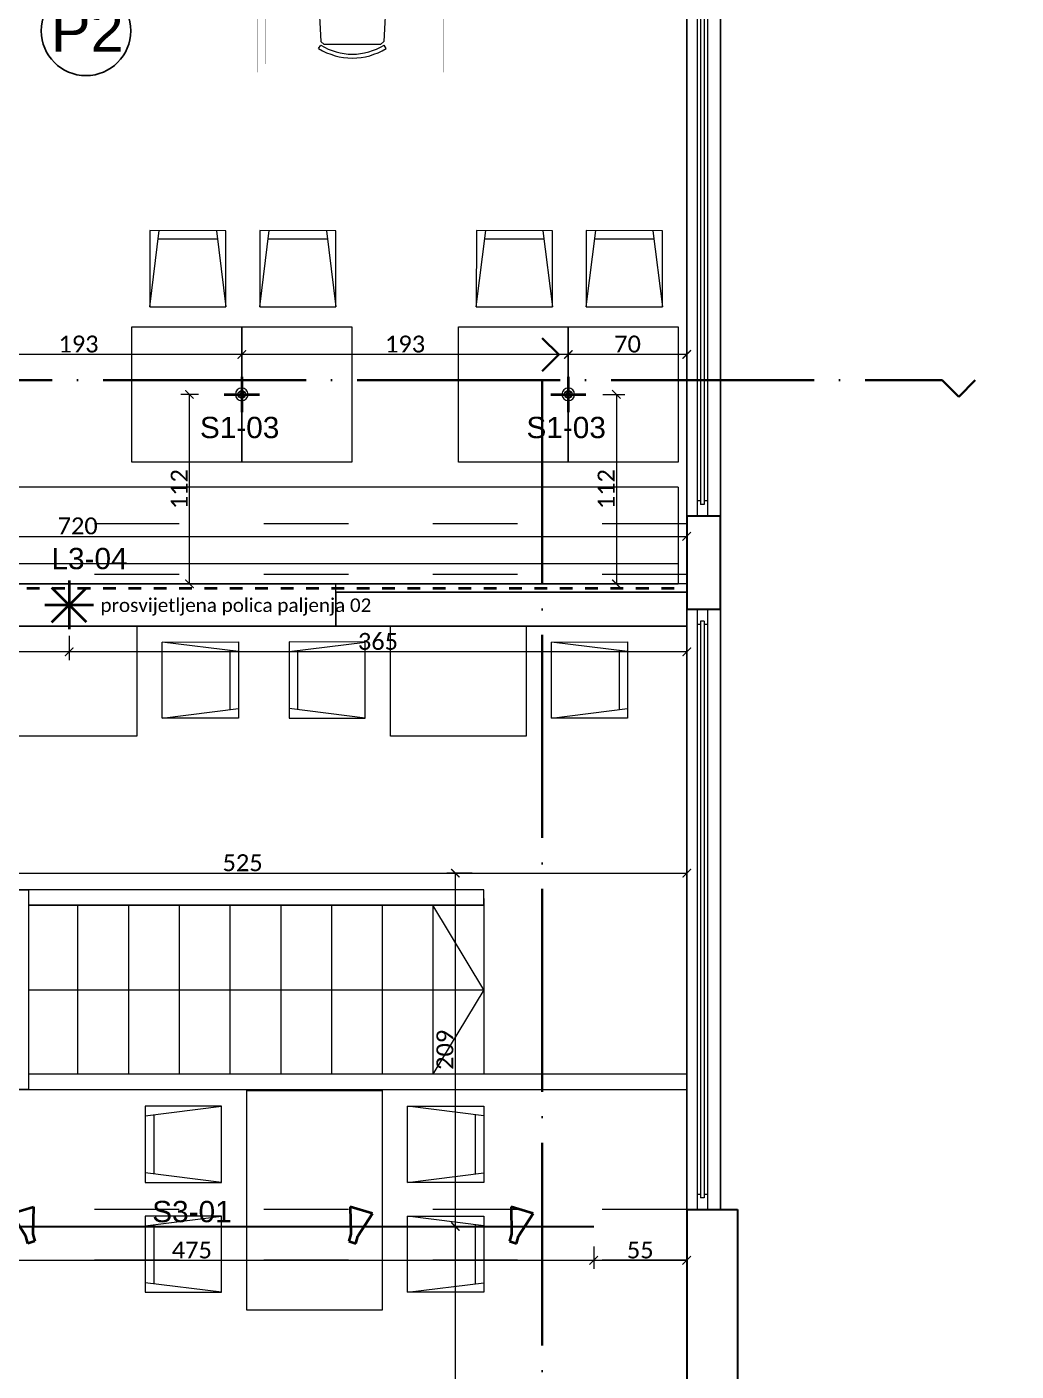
# Model space of a CAD drawing. Header units: centimetres. Extents: x -26724 to 60145, y -23645 to 6771.
# Drawn here: x -5655 to -5070, y 1013 to 1808 of the extents above; entities that cross this region are included whole.
import ezdxf

# ---------------------------------------------------------------- set-up
doc = ezdxf.new("R2010")
doc.units = ezdxf.units.CM
for name, pattern in [('ACAD_ISO04W100', [30, 24, -3, 0, -3]), ('AUSGEZOGEN', [0]), ('DALEKOVOD_VN', [5, 2.5, -2.5])]:
    doc.linetypes.add(name, pattern=pattern)
for name, color, linetype, lineweight in [('2.IZGLED', 7, 'Continuous', 13), ('4.KOTE', 88, 'Continuous', 15), ('IZGLED', 252, 'Continuous', 13), ('namjestaj', 150, 'Continuous', 5), ('zid', 7, 'Continuous', 40)]:
    doc.layers.add(name, color=color, linetype=linetype, lineweight=lineweight)
doc.layers.add('3.IZGLED 2', color=7, linetype='Continuous', lineweight=9, true_color=0x4a4a4a)
doc.layers.add('IZGLED 2', color=253, linetype='Continuous', lineweight=9, true_color=0x828282)
doc.styles.add('0.12', font='arial.ttf', dxfattribs={"height": 0.12})
doc.styles.get("Standard").update_dxf_attribs({"font": 'calibri.ttf'})
doc.dimstyles.new('ja 1 50', dxfattribs={"dimtxt": 10, "dimasz": 5, "dimexe": 5, "dimexo": 5, "dimgap": 1, "dimtad": 1, "dimdec": 0, "dimtxsty": 'Standard', "dimblk": 'ARCHTICK', "dimcen": 2.5, "dimclrd": 256, "dimclrt": 7, "dimadec": 0, "dimazin": 0, "dimtfac": 1, "dimtdec": 0, "dimtix": 1, "dimtmove": 1, "dimatfit": 3, "dimldrblk": 'ARCHTICK', "dimfxl": 10, "dimfxlon": 1, "dimlwd": 0, "dimlwe": 9, "dimarcsym": 0})

# ---------------------------------------------------------------- blocks, each defined once
blk = doc.blocks.new('efrrf')
at = {"layer": 'IZGLED'}
for q in [(32062.56, -5174.7), (32065.95, -5174.7), (32062.56, -5178.09), (32065.95, -5178.09)]:
    blk.add_line((32064.26, -5176.4), q, dxfattribs=at)
at = {"layer": 'IZGLED', "extrusion": (0, 0, -1)}
for major_axis, start_param, end_param in [((-2.83, 2.83), 3.926991, 7.068583), ((-1.7, 1.7), 4.712389, 10.995574), ((2.83, 2.83), -0.785398, 2.356194)]:
    blk.add_ellipse((32064.26, -5176.4), major_axis=major_axis, ratio=1, start_param=start_param, end_param=end_param, dxfattribs=at)
at = {"layer": 'zid'}
for p, q in [((32064.26, -5187.54), (32064.26, -5165.25)), ((32075.41, -5176.4), (32053.11, -5176.4))]:
    blk.add_line(p, q, dxfattribs=at)
blk = doc.blocks.new('GTTTTTT')
at = {"layer": 'zid', "color": 1}
for p, q in [((3959.04, 2060.69), (3959.04, 2036.69)), ((3950.55, 2040.2), (3967.52, 2057.17)), ((3967.52, 2040.2), (3950.55, 2057.17)), ((3947.04, 2048.69), (3971.04, 2048.69))]:
    blk.add_line(p, q, dxfattribs=at)
blk = doc.blocks.new('sfsf')
at = {"layer": 'zid'}
for p, q in [((6629802.9, 4926719.6), (6629787.56, 4926723.97)), ((6629787.56, 4926723.97), (6629787.56, 4926710.35)), ((6629807.32, 4926719.81), (6629802.9, 4926719.6)), ((6629807.32, 4926715.42), (6629807.32, 4926719.81)), ((6629787.56, 4926710.35), (6629803.02, 4926715.42)), ((6629803.02, 4926715.42), (6629807.32, 4926715.42))]:
    blk.add_line(p, q, dxfattribs=at)
blk = doc.blocks.new('_ArchTick')
at = {"color": 0, "linetype": 'ByBlock', "const_width": 0.15}
blk.add_lwpolyline([(-0.5, -0.5), (0.5, 0.5)], dxfattribs=at)
blk = doc.blocks.new('*D1952')
at = {"layer": '4.KOTE', "color": 0, "lineweight": 9, "transparency": 16777216}
for p, q in [((-6932.92, 1219), (-6922.82, 1219)), ((-6917.82, 618.87), (-6932.82, 618.87))]:
    blk.add_line(p, q, dxfattribs=at)
at = {"layer": '4.KOTE', "lineweight": 0, "transparency": 16777216}
blk.add_line((-6927.82, 1219), (-6927.82, 618.87), dxfattribs=at)
at = {"layer": 'Defpoints', "color": 0, "transparency": 16777216}
for p in [(-6937.92, 1219), (-6927.82, 618.87), (-5265.1, 618.87, 13.5)]:
    blk.add_point(p, dxfattribs=at)
at = {"layer": '4.KOTE', "lineweight": 0, "transparency": 16777216, "xscale": 5, "yscale": 5, "zscale": 5}
for p, rotation in [((-6927.82, 1219), 90), ((-6927.82, 618.87), 270)]:
    blk.add_blockref('_ArchTick', p, dxfattribs=dict(at, rotation=rotation))
at = {"layer": '4.KOTE', "color": 7, "transparency": 16777216, "insert": (-6933.95, 918.93), "char_height": 10, "attachment_point": 5, "rotation": 90}
blk.add_mtext('600', dxfattribs=at)
blk = doc.blocks.new('*D1988')
at = {"layer": '4.KOTE', "color": 0, "lineweight": 9, "transparency": 16777216}
for p, q in [((-5630.1, 1448.1), (-5630.1, 1433.68)), ((-5265.1, 1448.48), (-5265.1, 1433.68))]:
    blk.add_line(p, q, dxfattribs=at)
at = {"layer": '4.KOTE', "lineweight": 0, "transparency": 16777216}
blk.add_line((-5265.1, 1438.68), (-5630.1, 1438.68), dxfattribs=at)
at = {"layer": 'Defpoints', "color": 0, "transparency": 16777216}
for p in [(-5265.1, 1514.39, 13.5), (-5630.1, 1480.81, 13.5), (-5630.1, 1438.68)]:
    blk.add_point(p, dxfattribs=at)
at = {"layer": '4.KOTE', "lineweight": 0, "transparency": 16777216, "xscale": 5, "yscale": 5, "zscale": 5, "rotation": 180}
blk.add_blockref('_ArchTick', (-5630.1, 1438.68), dxfattribs=at)
at = {"layer": '4.KOTE', "lineweight": 0, "transparency": 16777216, "xscale": 5, "yscale": 5, "zscale": 5}
blk.add_blockref('_ArchTick', (-5265.1, 1438.68), dxfattribs=at)
at = {"layer": '4.KOTE', "color": 7, "transparency": 16777216, "insert": (-5447.6, 1444.81), "char_height": 10, "attachment_point": 5}
blk.add_mtext('365', dxfattribs=at)
blk = doc.blocks.new('*D1989')
at = {"layer": '4.KOTE', "color": 0, "lineweight": 9, "transparency": 16777216}
for p, q in [((-5630.1, 1448.1), (-5630.1, 1433.68)), ((-5990.1, 1440.42), (-5990.1, 1443.68))]:
    blk.add_line(p, q, dxfattribs=at)
at = {"layer": '4.KOTE', "lineweight": 0, "transparency": 16777216}
blk.add_line((-5630.1, 1438.68), (-5990.1, 1438.68), dxfattribs=at)
at = {"layer": 'Defpoints', "color": 0, "transparency": 16777216}
for p in [(-5630.1, 1480.81, 13.5), (-5990.1, 1438.68, 13.5), (-5990.1, 1438.68)]:
    blk.add_point(p, dxfattribs=at)
at = {"layer": '4.KOTE', "lineweight": 0, "transparency": 16777216, "xscale": 5, "yscale": 5, "zscale": 5, "rotation": 180}
blk.add_blockref('_ArchTick', (-5990.1, 1438.68), dxfattribs=at)
at = {"layer": '4.KOTE', "lineweight": 0, "transparency": 16777216, "xscale": 5, "yscale": 5, "zscale": 5}
blk.add_blockref('_ArchTick', (-5630.1, 1438.68), dxfattribs=at)
at = {"layer": '4.KOTE', "color": 7, "transparency": 16777216, "insert": (-5810.1, 1444.81), "char_height": 10, "attachment_point": 5}
blk.add_mtext('360', dxfattribs=at)
blk = doc.blocks.new('*D1990')
at = {"layer": '4.KOTE', "color": 0, "lineweight": 9, "transparency": 16777216}
for p, q in [((-5985.1, 1498.1), (-5985.1, 1511.99)), ((-5265.1, 1499.45), (-5265.1, 1511.99))]:
    blk.add_line(p, q, dxfattribs=at)
at = {"layer": '4.KOTE', "lineweight": 0, "transparency": 16777216}
blk.add_line((-5985.1, 1506.99), (-5265.1, 1506.99), dxfattribs=at)
at = {"layer": 'Defpoints', "color": 0, "transparency": 16777216}
for p in [(-5265.1, 1506.99), (-5265.1, 1491.39, 13.5), (-5985.1, 1478.89, 13.5)]:
    blk.add_point(p, dxfattribs=at)
at = {"layer": '4.KOTE', "lineweight": 0, "transparency": 16777216, "xscale": 5, "yscale": 5, "zscale": 5, "rotation": 180}
blk.add_blockref('_ArchTick', (-5985.1, 1506.99), dxfattribs=at)
at = {"layer": '4.KOTE', "lineweight": 0, "transparency": 16777216, "xscale": 5, "yscale": 5, "zscale": 5}
blk.add_blockref('_ArchTick', (-5265.1, 1506.99), dxfattribs=at)
at = {"layer": '4.KOTE', "color": 7, "transparency": 16777216, "insert": (-5625.1, 1513.12), "char_height": 10, "attachment_point": 5}
blk.add_mtext('720', dxfattribs=at)
blk = doc.blocks.new('*D2003')
at = {"layer": '4.KOTE', "color": 0, "lineweight": 9, "transparency": 16777216}
for p, q in [((-5553.73, 1590.91), (-5564.02, 1590.91)), ((-5555.58, 1478.89), (-5564.02, 1478.89))]:
    blk.add_line(p, q, dxfattribs=at)
at = {"layer": '4.KOTE', "lineweight": 0, "transparency": 16777216}
blk.add_line((-5559.02, 1478.89), (-5559.02, 1590.91), dxfattribs=at)
at = {"layer": 'Defpoints', "color": 0, "transparency": 16777216}
for p in [(-5559.02, 1590.91), (-5538.53, 1590.91, 27), (-5552.3, 1478.89, 13.5)]:
    blk.add_point(p, dxfattribs=at)
at = {"layer": '4.KOTE', "lineweight": 0, "transparency": 16777216, "xscale": 5, "yscale": 5, "zscale": 5}
for p, rotation in [((-5559.02, 1590.91), 90), ((-5559.02, 1478.89), 270)]:
    blk.add_blockref('_ArchTick', p, dxfattribs=dict(at, rotation=rotation))
at = {"layer": '4.KOTE', "color": 7, "transparency": 16777216, "insert": (-5565.07, 1534.9), "char_height": 10, "attachment_point": 5, "rotation": 90}
blk.add_mtext('112', dxfattribs=at)
blk = doc.blocks.new('*D2004')
at = {"layer": '4.KOTE', "color": 0, "lineweight": 9, "transparency": 16777216}
for p, q in [((-5314.64, 1590.91), (-5301.71, 1590.91)), ((-5314.64, 1478.89), (-5301.71, 1478.89))]:
    blk.add_line(p, q, dxfattribs=at)
at = {"layer": '4.KOTE', "lineweight": 0, "transparency": 16777216}
blk.add_line((-5306.71, 1590.91), (-5306.71, 1478.89), dxfattribs=at)
at = {"layer": 'Defpoints', "color": 0, "transparency": 16777216}
for p in [(-5324.67, 1590.91, 13.5), (-5324.67, 1478.89, 13.5), (-5306.71, 1478.89)]:
    blk.add_point(p, dxfattribs=at)
at = {"layer": '4.KOTE', "lineweight": 0, "transparency": 16777216, "xscale": 5, "yscale": 5, "zscale": 5}
for p, rotation in [((-5306.71, 1590.91), 90), ((-5306.71, 1478.89), 270)]:
    blk.add_blockref('_ArchTick', p, dxfattribs=dict(at, rotation=rotation))
at = {"layer": '4.KOTE', "color": 7, "transparency": 16777216, "insert": (-5312.76, 1534.9), "char_height": 10, "attachment_point": 5, "rotation": 90}
blk.add_mtext('112', dxfattribs=at)
blk = doc.blocks.new('*D2005')
at = {"layer": '4.KOTE', "color": 0, "lineweight": 9, "transparency": 16777216}
for p, q in [((-5335.1, 1607.48), (-5335.1, 1619.53)), ((-5265.1, 1613.47), (-5265.1, 1619.53))]:
    blk.add_line(p, q, dxfattribs=at)
at = {"layer": '4.KOTE', "lineweight": 0, "transparency": 16777216}
blk.add_line((-5265.1, 1614.53), (-5335.1, 1614.53), dxfattribs=at)
at = {"layer": 'Defpoints', "color": 0, "transparency": 16777216}
for p in [(-5335.1, 1614.53), (-5265.1, 1610.74, 13.5), (-5335.1, 1601.34, 13.5)]:
    blk.add_point(p, dxfattribs=at)
at = {"layer": '4.KOTE', "lineweight": 0, "transparency": 16777216, "xscale": 5, "yscale": 5, "zscale": 5, "rotation": 180}
blk.add_blockref('_ArchTick', (-5335.1, 1614.53), dxfattribs=at)
at = {"layer": '4.KOTE', "lineweight": 0, "transparency": 16777216, "xscale": 5, "yscale": 5, "zscale": 5}
blk.add_blockref('_ArchTick', (-5265.1, 1614.53), dxfattribs=at)
at = {"layer": '4.KOTE', "color": 7, "transparency": 16777216, "insert": (-5300.1, 1620.65), "char_height": 10, "attachment_point": 5}
blk.add_mtext('70', dxfattribs=at)
blk = doc.blocks.new('*D2006')
at = {"layer": '4.KOTE', "color": 0, "lineweight": 9, "transparency": 16777216}
for p, q in [((-5528.1, 1611.15), (-5528.1, 1619.53)), ((-5335.1, 1607.48), (-5335.1, 1619.53))]:
    blk.add_line(p, q, dxfattribs=at)
at = {"layer": '4.KOTE', "lineweight": 0, "transparency": 16777216}
blk.add_line((-5335.1, 1614.53), (-5528.1, 1614.53), dxfattribs=at)
at = {"layer": 'Defpoints', "color": 0, "transparency": 16777216}
for p in [(-5528.1, 1614.53), (-5528.1, 1601.34, 27), (-5335.1, 1601.34, 13.5)]:
    blk.add_point(p, dxfattribs=at)
at = {"layer": '4.KOTE', "lineweight": 0, "transparency": 16777216, "xscale": 5, "yscale": 5, "zscale": 5, "rotation": 180}
blk.add_blockref('_ArchTick', (-5528.1, 1614.53), dxfattribs=at)
at = {"layer": '4.KOTE', "lineweight": 0, "transparency": 16777216, "xscale": 5, "yscale": 5, "zscale": 5}
blk.add_blockref('_ArchTick', (-5335.1, 1614.53), dxfattribs=at)
at = {"layer": '4.KOTE', "color": 7, "transparency": 16777216, "insert": (-5431.6, 1620.65), "char_height": 10, "attachment_point": 5}
blk.add_mtext('193', dxfattribs=at)
blk = doc.blocks.new('*D2007')
at = {"layer": '4.KOTE', "color": 0, "lineweight": 9, "transparency": 16777216}
for p, q in [((-5721.1, 1604.53), (-5721.1, 1619.53)), ((-5528.1, 1611.15), (-5528.1, 1619.53))]:
    blk.add_line(p, q, dxfattribs=at)
at = {"layer": '4.KOTE', "lineweight": 0, "transparency": 16777216}
blk.add_line((-5528.1, 1614.53), (-5721.1, 1614.53), dxfattribs=at)
at = {"layer": 'Defpoints', "color": 0, "transparency": 16777216}
for p in [(-5721.1, 1614.53), (-5721.1, 1599.29), (-5528.1, 1601.34, 27)]:
    blk.add_point(p, dxfattribs=at)
at = {"layer": '4.KOTE', "lineweight": 0, "transparency": 16777216, "xscale": 5, "yscale": 5, "zscale": 5, "rotation": 180}
blk.add_blockref('_ArchTick', (-5721.1, 1614.53), dxfattribs=at)
at = {"layer": '4.KOTE', "lineweight": 0, "transparency": 16777216, "xscale": 5, "yscale": 5, "zscale": 5}
blk.add_blockref('_ArchTick', (-5528.1, 1614.53), dxfattribs=at)
at = {"layer": '4.KOTE', "color": 7, "transparency": 16777216, "insert": (-5624.6, 1620.65), "char_height": 10, "attachment_point": 5}
blk.add_mtext('193', dxfattribs=at)
blk = doc.blocks.new('*D2010')
at = {"layer": '4.KOTE', "color": 0, "lineweight": 9, "transparency": 16777216}
for p, q in [((-5790.1, 1298.37), (-5790.1, 1312.82)), ((-5265.1, 1298.37), (-5265.1, 1312.82))]:
    blk.add_line(p, q, dxfattribs=at)
at = {"layer": '4.KOTE', "lineweight": 0, "transparency": 16777216}
blk.add_line((-5790.1, 1307.82), (-5265.1, 1307.82), dxfattribs=at)
at = {"layer": 'Defpoints', "color": 0, "transparency": 16777216}
for p in [(-5265.1, 1307.82), (-5790.1, 1264.31, 13.5), (-5265.1, 1264.31, 13.5)]:
    blk.add_point(p, dxfattribs=at)
at = {"layer": '4.KOTE', "lineweight": 0, "transparency": 16777216, "xscale": 5, "yscale": 5, "zscale": 5, "rotation": 180}
blk.add_blockref('_ArchTick', (-5790.1, 1307.82), dxfattribs=at)
at = {"layer": '4.KOTE', "lineweight": 0, "transparency": 16777216, "xscale": 5, "yscale": 5, "zscale": 5}
blk.add_blockref('_ArchTick', (-5265.1, 1307.82), dxfattribs=at)
at = {"layer": '4.KOTE', "color": 7, "transparency": 16777216, "insert": (-5527.6, 1313.94), "char_height": 10, "attachment_point": 5}
blk.add_mtext('525', dxfattribs=at)
blk = doc.blocks.new('*D2018')
at = {"layer": '4.KOTE', "color": 0, "lineweight": 9, "transparency": 16777216}
for p, q in [((-5795.1, 1087.09), (-5795.1, 1073.89)), ((-5320.1, 1087.09), (-5320.1, 1073.89))]:
    blk.add_line(p, q, dxfattribs=at)
at = {"layer": '4.KOTE', "lineweight": 0, "transparency": 16777216}
blk.add_line((-5795.1, 1078.89), (-5320.1, 1078.89), dxfattribs=at)
at = {"layer": 'Defpoints', "color": 0, "transparency": 16777216}
for p in [(-5795.1, 1098.89, 13.5), (-5320.1, 1098.89, 13.5), (-5320.1, 1078.89)]:
    blk.add_point(p, dxfattribs=at)
at = {"layer": '4.KOTE', "lineweight": 0, "transparency": 16777216, "xscale": 5, "yscale": 5, "zscale": 5, "rotation": 180}
blk.add_blockref('_ArchTick', (-5795.1, 1078.89), dxfattribs=at)
at = {"layer": '4.KOTE', "lineweight": 0, "transparency": 16777216, "xscale": 5, "yscale": 5, "zscale": 5}
blk.add_blockref('_ArchTick', (-5320.1, 1078.89), dxfattribs=at)
at = {"layer": '4.KOTE', "color": 7, "transparency": 16777216, "insert": (-5557.6, 1084.96), "char_height": 10, "attachment_point": 5}
blk.add_mtext('475', dxfattribs=at)
blk = doc.blocks.new('*D2019')
at = {"layer": '4.KOTE', "color": 0, "lineweight": 9, "transparency": 16777216}
for p, q in [((-5320.1, 1087.09), (-5320.1, 1073.89)), ((-5265.1, 1087.09), (-5265.1, 1073.89))]:
    blk.add_line(p, q, dxfattribs=at)
at = {"layer": '4.KOTE', "lineweight": 0, "transparency": 16777216}
blk.add_line((-5320.1, 1078.89), (-5265.1, 1078.89), dxfattribs=at)
at = {"layer": 'Defpoints', "color": 0, "transparency": 16777216}
for p in [(-5320.1, 1098.89, 13.5), (-5265.1, 1098.89, 13.5), (-5265.1, 1078.89)]:
    blk.add_point(p, dxfattribs=at)
at = {"layer": '4.KOTE', "lineweight": 0, "transparency": 16777216, "xscale": 5, "yscale": 5, "zscale": 5, "rotation": 180}
blk.add_blockref('_ArchTick', (-5320.1, 1078.89), dxfattribs=at)
at = {"layer": '4.KOTE', "lineweight": 0, "transparency": 16777216, "xscale": 5, "yscale": 5, "zscale": 5}
blk.add_blockref('_ArchTick', (-5265.1, 1078.89), dxfattribs=at)
at = {"layer": '4.KOTE', "color": 7, "transparency": 16777216, "insert": (-5292.6, 1084.96), "char_height": 10, "attachment_point": 5}
blk.add_mtext('55', dxfattribs=at)
blk = doc.blocks.new('*D2020')
at = {"layer": '4.KOTE', "color": 0, "lineweight": 9, "transparency": 16777216}
for p, q in [((-5392.07, 1098.89), (-5406.89, 1098.89)), ((-5392.11, 618.89), (-5406.89, 618.89))]:
    blk.add_line(p, q, dxfattribs=at)
at = {"layer": '4.KOTE', "lineweight": 0, "transparency": 16777216}
blk.add_line((-5401.89, 1098.89), (-5401.89, 618.89), dxfattribs=at)
at = {"layer": 'Defpoints', "color": 0, "transparency": 16777216}
for p in [(-5320.1, 1098.89, 13.5), (-5401.89, 618.89), (-5330.1, 618.89, 13.5)]:
    blk.add_point(p, dxfattribs=at)
at = {"layer": '4.KOTE', "lineweight": 0, "transparency": 16777216, "xscale": 5, "yscale": 5, "zscale": 5}
for p, rotation in [((-5401.89, 1098.89), 90), ((-5401.89, 618.89), 270)]:
    blk.add_blockref('_ArchTick', p, dxfattribs=dict(at, rotation=rotation))
at = {"layer": '4.KOTE', "color": 7, "transparency": 16777216, "insert": (-5408.01, 858.89), "char_height": 10, "attachment_point": 5, "rotation": 90}
blk.add_mtext('480', dxfattribs=at)
blk = doc.blocks.new('*D2021')
at = {"layer": '4.KOTE', "color": 0, "lineweight": 9, "transparency": 16777216}
for p, q in [((-5391.89, 1307.82), (-5406.89, 1307.82)), ((-5392.3, 1098.89), (-5406.89, 1098.89))]:
    blk.add_line(p, q, dxfattribs=at)
at = {"layer": '4.KOTE', "lineweight": 0, "transparency": 16777216}
blk.add_line((-5401.89, 1307.82), (-5401.89, 1098.89), dxfattribs=at)
at = {"layer": 'Defpoints', "color": 0, "transparency": 16777216}
for p in [(-5360.96, 1307.82), (-5401.89, 1098.89), (-5350.5, 1098.89, 13.5)]:
    blk.add_point(p, dxfattribs=at)
at = {"layer": '4.KOTE', "lineweight": 0, "transparency": 16777216, "xscale": 5, "yscale": 5, "zscale": 5}
for p, rotation in [((-5401.89, 1307.82), 90), ((-5401.89, 1098.89), 270)]:
    blk.add_blockref('_ArchTick', p, dxfattribs=dict(at, rotation=rotation))
at = {"layer": '4.KOTE', "color": 7, "transparency": 16777216, "insert": (-5408.01, 1203.35), "char_height": 10, "attachment_point": 5, "rotation": 90}
blk.add_mtext('209', dxfattribs=at)
blk = doc.blocks.new('*D2089')
at = {"layer": '4.KOTE', "color": 0, "lineweight": 9, "transparency": 16777216}
for p, q in [((-6.71, 1833.89), (-18.93, 1833.89)), ((-23.93, 1743.89), (-8.93, 1743.89))]:
    blk.add_line(p, q, dxfattribs=at)
at = {"layer": '4.KOTE', "lineweight": 0, "transparency": 16777216}
blk.add_line((-13.93, 1833.89), (-13.93, 1743.89), dxfattribs=at)
at = {"layer": 'Defpoints', "color": 0, "transparency": 16777216}
for p in [(0, 1833.89, 13.5), (-18710.07, 1743.89, 13.5), (-13.93, 1743.89)]:
    blk.add_point(p, dxfattribs=at)
at = {"layer": '4.KOTE', "lineweight": 0, "transparency": 16777216, "xscale": 5, "yscale": 5, "zscale": 5}
for p, rotation in [((-13.93, 1833.89), 90), ((-13.93, 1743.89), 270)]:
    blk.add_blockref('_ArchTick', p, dxfattribs=dict(at, rotation=rotation))
at = {"layer": '4.KOTE', "color": 7, "transparency": 16777216, "insert": (-20.05, 1788.89), "char_height": 10, "attachment_point": 5, "rotation": 90}
blk.add_mtext('90', dxfattribs=at)

msp = doc.modelspace()

# ---------------------------------------------------------------- linework, layer by layer
at = {"color": 4, "elevation": 13.5}
msp.add_lwpolyline([(-5265.1, 2288.89), (-5990.1, 2288.89), (-5990.1, 1473.89), (-5782.6, 1473.89), (-5782.6, 1453.89), (-5472.6, 1453.89), (-5472.6, 1473.89), (-5265.1, 1473.89), (-5265.1, 2288.89)], dxfattribs=at)
at = {"color": 2, "elevation": 13.5}
msp.add_lwpolyline([(-5265.1, 1453.89), (-5990.1, 1453.89), (-5990.1, 858.89), (-5850.1, 858.89), (-5850.1, 618.87), (-5265.1, 618.87), (-5265.1, 1454.89)], dxfattribs=at)
at = {"color": 4}
msp.add_circle((-5620.17, 1805.87), 26.45, dxfattribs=at)
at = {"layer": '2.IZGLED', "color": 241, "ltscale": 12, "true_color": 0xf7abae, "const_width": 0.1, "elevation": 13.5}
msp.add_lwpolyline([(-5408.85, 1986.33), (-5408.85, 1781.33), (-5518.85, 1781.33), (-5518.85, 1986.33), (-5408.85, 1986.33)], dxfattribs=at)
msp.add_lwpolyline([(-5413.85, 1981.33), (-5413.85, 1786.33), (-5513.85, 1786.33), (-5513.85, 1981.33)], close=True, dxfattribs=at)
at = {"layer": '3.IZGLED 2', "transparency": 33554687}
for p, q in [((-5385.1, 1288.89, 13.5), (-5654.1, 1288.89, 13.5)), ((-5625.1, 1288.89, 13.5), (-5625.1, 1188.89, 13.5)), ((-5595.1, 1288.89, 13.5), (-5595.1, 1188.89, 13.5)), ((-5565.1, 1288.89, 13.5), (-5565.1, 1188.89, 13.5)), ((-5535.1, 1288.89, 13.5), (-5535.1, 1188.89, 13.5)), ((-5505.1, 1288.89, 13.5), (-5505.1, 1188.89, 13.5)), ((-5475.1, 1288.89, 13.5), (-5475.1, 1188.89, 13.5)), ((-5445.1, 1288.89, 13.5), (-5445.1, 1188.89, 13.5)), ((-5415.1, 1288.89, 13.5), (-5415.1, 1188.89, 13.5)), ((-5385.1, 1292.89, 13.5), (-5385.1, 1288.89, 13.5)), ((-5385.1, 1288.89, 13.5), (-5385.1, 1188.89, 13.5)), ((-5385.1, 1288.89, 13.5), (-5385.1, 1188.89, 13.5))]:
    msp.add_line(p, q, dxfattribs=at)
at = {"layer": '3.IZGLED 2'}
for p, q in [((-5385.1, 1238.89, 13.5), (-5415.1, 1288.89, 13.5)), ((-5654.1, 1238.89, 13.5), (-5385.1, 1238.89, 13.5)), ((-5385.1, 1238.89, 13.5), (-5415.1, 1188.89, 13.5))]:
    msp.add_line(p, q, dxfattribs=at)
at = {"layer": '3.IZGLED 2', "elevation": 13.5}
msp.add_lwpolyline([(-5824.1, 1297.89), (-5654.1, 1297.89), (-5654.1, 1179.89), (-5824.1, 1179.89)], close=True, dxfattribs=at)
for points in [[(-5654.1, 1288.89), (-5385.1, 1288.89), (-5385.1, 1297.89), (-5824.1, 1297.89), (-5824.1, 1179.89), (-5265.1, 1179.89)], [(-5265.1, 1188.89), (-5654.1, 1188.89)]]:
    msp.add_lwpolyline(points, dxfattribs=at)
at = {"layer": 'IZGLED 2', "lineweight": 25, "ltscale": 12}
for p, q in [((-5265.1, 1873.89, 13.5), (-5265.1, 1518.89, 13.5)), ((-5245.1, 1873.89, 13.5), (-5245.1, 1518.89, 13.5)), ((-5265.1, 1463.89, 13.5), (-5265.1, 1108.89, 13.5)), ((-5245.1, 1463.89, 13.5), (-5245.1, 1108.89, 13.5))]:
    msp.add_line(p, q, dxfattribs=at)
at = {"layer": 'IZGLED 2'}
for p, q in [((-5258.88, 1873.89, 13.5), (-5258.88, 1518.89, 13.5)), ((-5252.88, 1873.89, 13.5), (-5252.88, 1518.89, 13.5)), ((-5256.88, 1866.89, 13.5), (-5256.88, 1525.89, 13.5)), ((-5254.88, 1866.89, 13.5), (-5254.88, 1525.89, 13.5)), ((-5256.88, 1527.89, 13.5), (-5258.88, 1527.89, 13.5)), ((-5252.88, 1527.89, 13.5), (-5254.88, 1527.89, 13.5)), ((-5254.88, 1525.89, 13.5), (-5256.88, 1525.89, 13.5)), ((-5265.1, 1478.89, 13.5), (-5985.1, 1478.89, 13.5)), ((-5265.1, 1473.89, 13.5), (-5472.6, 1473.89, 13.5)), ((-5258.88, 1463.89, 13.5), (-5258.88, 1108.89, 13.5)), ((-5252.88, 1463.89, 13.5), (-5252.88, 1108.89, 13.5)), ((-5256.88, 1454.89, 13.5), (-5258.88, 1454.89, 13.5)), ((-5256.88, 1456.89, 13.5), (-5256.88, 1115.89, 13.5)), ((-5254.88, 1456.89, 13.5), (-5256.88, 1456.89, 13.5)), ((-5254.88, 1456.89, 13.5), (-5254.88, 1115.89, 13.5)), ((-5252.88, 1454.89, 13.5), (-5254.88, 1454.89, 13.5)), ((-5256.88, 1117.89, 13.5), (-5258.88, 1117.89, 13.5)), ((-5254.88, 1115.89, 13.5), (-5256.88, 1115.89, 13.5)), ((-5252.88, 1117.89, 13.5), (-5254.88, 1117.89, 13.5))]:
    msp.add_line(p, q, dxfattribs=at)
at = {"layer": 'IZGLED 2', "transparency": 33554687}
for p, q in [((-5483.47, 1837.6, 13.5), (-5481.36, 1799.63, 13.5)), ((-5442.01, 1837.6, 13.5), (-5444.12, 1799.63, 13.5)), ((-5482.66, 1795.47, 13.5), (-5481.44, 1797.44, 13.5)), ((-5481.36, 1799.63, 13.5), (-5479.4, 1797.78, 13.5)), ((-5446.07, 1797.78, 13.5), (-5479.4, 1797.78, 13.5)), ((-5446.07, 1797.78, 13.5), (-5444.12, 1799.63, 13.5)), ((-5442.8, 1795.47, 13.5), (-5444.02, 1797.44, 13.5)), ((-5582.48, 1642.74, 13.5), (-5576.83, 1687.74, 13.5)), ((-5582.46, 1687.74, 13.5), (-5582.48, 1642.74, 13.5)), ((-5537.46, 1687.72, 13.5), (-5582.46, 1687.74, 13.5)), ((-5582.46, 1687.74, 13.5), (-5582.46, 1687.74, 13.5)), ((-5543.08, 1687.72, 13.5), (-5537.48, 1642.72, 13.5)), ((-5537.48, 1642.72, 13.5), (-5537.46, 1687.72, 13.5)), ((-5517.48, 1642.74, 13.5), (-5511.83, 1687.74, 13.5)), ((-5517.46, 1687.74, 13.5), (-5517.48, 1642.74, 13.5)), ((-5472.46, 1687.72, 13.5), (-5517.46, 1687.74, 13.5)), ((-5517.46, 1687.74, 13.5), (-5517.46, 1687.74, 13.5)), ((-5478.08, 1687.72, 13.5), (-5472.48, 1642.72, 13.5)), ((-5472.48, 1642.72, 13.5), (-5472.46, 1687.72, 13.5)), ((-5389.48, 1642.74, 13.5), (-5383.83, 1687.74, 13.5)), ((-5389.46, 1687.74, 13.5), (-5389.48, 1642.74, 13.5)), ((-5344.46, 1687.72, 13.5), (-5389.46, 1687.74, 13.5)), ((-5389.46, 1687.74, 13.5), (-5389.46, 1687.74, 13.5)), ((-5350.08, 1687.72, 13.5), (-5344.48, 1642.72, 13.5)), ((-5344.48, 1642.72, 13.5), (-5344.46, 1687.72, 13.5)), ((-5324.48, 1642.74, 13.5), (-5318.83, 1687.74, 13.5)), ((-5324.46, 1687.74, 13.5), (-5324.48, 1642.74, 13.5)), ((-5279.46, 1687.72, 13.5), (-5324.46, 1687.74, 13.5)), ((-5324.46, 1687.74, 13.5), (-5324.46, 1687.74, 13.5)), ((-5285.08, 1687.72, 13.5), (-5279.48, 1642.72, 13.5)), ((-5279.48, 1642.72, 13.5), (-5279.46, 1687.72, 13.5)), ((-5542.46, 1682.72, 13.5), (-5577.46, 1682.74, 13.5)), ((-5477.46, 1682.72, 13.5), (-5512.46, 1682.74, 13.5)), ((-5349.46, 1682.72, 13.5), (-5384.46, 1682.74, 13.5)), ((-5284.46, 1682.72, 13.5), (-5319.46, 1682.74, 13.5)), ((-5582.48, 1642.74, 13.5), (-5537.48, 1642.72, 13.5)), ((-5517.48, 1642.74, 13.5), (-5472.48, 1642.72, 13.5)), ((-5389.48, 1642.74, 13.5), (-5344.48, 1642.72, 13.5)), ((-5324.48, 1642.74, 13.5), (-5279.48, 1642.72, 13.5)), ((-5400.1, 1550.91, 13.5), (-5400.1, 1630.91, 13.5)), ((-5400.1, 1630.91, 13.5), (-5335.1, 1630.91, 13.5)), ((-5335.1, 1630.91, 13.5), (-5335.1, 1550.91, 13.5)), ((-5335.1, 1550.91, 13.5), (-5335.1, 1630.91, 13.5)), ((-5335.1, 1630.91, 13.5), (-5270.1, 1630.91, 13.5)), ((-5270.1, 1630.91, 13.5), (-5270.1, 1550.91, 13.5)), ((-5335.1, 1550.91, 13.5), (-5400.1, 1550.91, 13.5)), ((-5400.1, 1550.91, 13.5), (-5400.1, 1550.91, 13.5)), ((-5270.1, 1550.91, 13.5), (-5335.1, 1550.91, 13.5)), ((-5335.1, 1550.91, 13.5), (-5335.1, 1550.91, 13.5)), ((-5270.1, 1535.98, 13.5), (-5980.1, 1535.98, 13.5)), ((-5270.1, 1535.98, 13.5), (-5270.1, 1478.89, 13.5)), ((-5980.1, 1490.96, 13.5), (-5270.1, 1490.96, 13.5)), ((-5980.1, 1478.89, 13.5), (-5270.1, 1478.89, 13.5))]:
    msp.add_line(p, q, dxfattribs=at)
at = {"layer": 'IZGLED 2', "color": 5, "lineweight": 35}
for p, q in [((-5350.5, 1624.26, 13.5), (-5340.74, 1614.49, 13.5)), ((-5340.74, 1614.49, 13.5), (-5350.5, 1604.72, 13.5)), ((-5104.36, 1589.52), (-5114.13, 1599.29)), ((-5094.59, 1599.29), (-5104.36, 1589.52))]:
    msp.add_line(p, q, dxfattribs=at)
at = {"layer": 'IZGLED 2', "color": 5, "linetype": 'ACAD_ISO04W100', "lineweight": 35, "ltscale": 5}
for p, q in [((-6060.31, 1599.29), (-5114.13, 1599.29)), ((-5350.5, 428.05, 13.5), (-5350.5, 1604.72, 13.5))]:
    msp.add_line(p, q, dxfattribs=at)
at = {"layer": 'IZGLED 2', "lineweight": 30}
for p, q in [((-5265.1, 1518.89, 13.5), (-5265.1, 1463.89, 13.5)), ((-5245.1, 1518.89, 13.5), (-5265.1, 1518.89, 13.5)), ((-5265.1, 1518.89, 13.5), (-5265.1, 1463.89, 13.5)), ((-5245.1, 1463.89, 13.5), (-5245.1, 1518.89, 13.5)), ((-5265.1, 1463.89, 13.5), (-5245.1, 1463.89, 13.5)), ((-5265.1, 1108.89, 13.5), (-5265.1, 618.89, 13.5)), ((-5265.1, 1108.89, 13.5), (-5235.1, 1108.89, 13.5)), ((-5265.1, 1108.89, 13.5), (-5245.1, 1108.89, 13.5)), ((-5235.1, 1108.89, 13.5), (-5235.1, 594.39, 13.5))]:
    msp.add_line(p, q, dxfattribs=at)
at = {"layer": 'IZGLED 2', "linetype": 'DALEKOVOD_VN', "ltscale": 20}
for p, q in [((-5265.1, 1514.39, 13.5), (-6465.1, 1514.39, 13.5)), ((-5265.1, 1484.39, 13.5), (-6465.1, 1484.39, 13.5)), ((-5265.1, 1108.89, 13.5), (-6465.1, 1108.89, 13.5)), ((-5265.1, 1078.89, 13.5), (-6465.1, 1078.89, 13.5))]:
    msp.add_line(p, q, dxfattribs=at)
at = {"layer": 'IZGLED 2', "linetype": 'AUSGEZOGEN', "lineweight": 18, "transparency": 33554687}
for p, q in [((-5670.1, 1453.89, 13.5), (-5590.1, 1453.89, 13.5)), ((-5590.1, 1453.89, 13.5), (-5590.1, 1388.89, 13.5)), ((-5440.1, 1388.89, 13.5), (-5440.1, 1453.89, 13.5)), ((-5440.1, 1453.89, 13.5), (-5360.1, 1453.89, 13.5)), ((-5360.1, 1453.89, 13.5), (-5360.1, 1388.89, 13.5)), ((-5575.1, 1444.51, 13.5), (-5530.1, 1444.53, 13.5)), ((-5530.1, 1438.9, 13.5), (-5575.1, 1444.51, 13.5)), ((-5575.08, 1399.51, 13.5), (-5575.1, 1444.51, 13.5)), ((-5535.1, 1439.53, 13.5), (-5535.08, 1404.53, 13.5)), ((-5530.1, 1444.53, 13.5), (-5530.08, 1399.53, 13.5)), ((-5500.1, 1444.53, 13.5), (-5500.12, 1399.53, 13.5)), ((-5455.1, 1444.51, 13.5), (-5500.1, 1444.53, 13.5)), ((-5500.1, 1438.9, 13.5), (-5455.1, 1444.51, 13.5)), ((-5495.1, 1439.53, 13.5), (-5495.12, 1404.53, 13.5)), ((-5455.12, 1399.51, 13.5), (-5455.1, 1444.51, 13.5)), ((-5345.1, 1444.51, 13.5), (-5300.1, 1444.53, 13.5)), ((-5300.1, 1438.9, 13.5), (-5345.1, 1444.51, 13.5)), ((-5345.08, 1399.51, 13.5), (-5345.1, 1444.51, 13.5)), ((-5305.1, 1439.53, 13.5), (-5305.08, 1404.53, 13.5)), ((-5300.1, 1444.53, 13.5), (-5300.08, 1399.53, 13.5)), ((-5575.08, 1399.51, 13.5), (-5530.08, 1405.15, 13.5)), ((-5530.08, 1399.53, 13.5), (-5575.08, 1399.51, 13.5)), ((-5530.08, 1399.53, 13.5), (-5530.08, 1399.53, 13.5)), ((-5455.12, 1399.51, 13.5), (-5500.12, 1405.15, 13.5)), ((-5500.12, 1399.53, 13.5), (-5455.12, 1399.51, 13.5)), ((-5500.12, 1399.53, 13.5), (-5500.12, 1399.53, 13.5)), ((-5345.08, 1399.51, 13.5), (-5300.08, 1405.15, 13.5)), ((-5300.08, 1399.53, 13.5), (-5345.08, 1399.51, 13.5)), ((-5300.08, 1399.53, 13.5), (-5300.08, 1399.53, 13.5)), ((-5590.1, 1388.89, 13.5), (-5670.1, 1388.89, 13.5)), ((-5590.1, 1388.89, 13.5), (-5590.1, 1388.89, 13.5)), ((-5360.1, 1388.89, 13.5), (-5440.1, 1388.89, 13.5)), ((-5360.1, 1388.89, 13.5), (-5360.1, 1388.89, 13.5)), ((-5525.1, 1114.35, 13.5), (-5525.1, 1179.35, 13.5)), ((-5525.1, 1179.35, 13.5), (-5445.1, 1179.35, 13.5)), ((-5445.1, 1179.35, 13.5), (-5445.1, 1114.35, 13.5)), ((-5585.1, 1169.99, 13.5), (-5585.12, 1124.99, 13.5)), ((-5540.1, 1169.97, 13.5), (-5585.1, 1169.99, 13.5)), ((-5585.1, 1164.36, 13.5), (-5540.1, 1169.97, 13.5)), ((-5540.12, 1124.97, 13.5), (-5540.1, 1169.97, 13.5)), ((-5430.1, 1169.97, 13.5), (-5385.1, 1169.99, 13.5)), ((-5385.1, 1164.36, 13.5), (-5430.1, 1169.97, 13.5)), ((-5430.08, 1124.97, 13.5), (-5430.1, 1169.97, 13.5)), ((-5385.1, 1169.99, 13.5), (-5385.08, 1124.99, 13.5)), ((-5580.1, 1164.99, 13.5), (-5580.12, 1129.99, 13.5)), ((-5390.1, 1164.99, 13.5), (-5390.08, 1129.99, 13.5)), ((-5540.12, 1124.97, 13.5), (-5585.12, 1130.61, 13.5)), ((-5430.08, 1124.97, 13.5), (-5385.08, 1130.61, 13.5)), ((-5585.12, 1124.99, 13.5), (-5540.12, 1124.97, 13.5)), ((-5585.12, 1124.99, 13.5), (-5585.12, 1124.99, 13.5)), ((-5385.08, 1124.99, 13.5), (-5430.08, 1124.97, 13.5)), ((-5385.08, 1124.99, 13.5), (-5385.08, 1124.99, 13.5)), ((-5525.1, 1049.35, 13.5), (-5525.1, 1114.35, 13.5)), ((-5445.1, 1114.35, 13.5), (-5445.1, 1049.35, 13.5)), ((-5585.1, 1104.99, 13.5), (-5585.12, 1059.99, 13.5)), ((-5540.1, 1104.97, 13.5), (-5585.1, 1104.99, 13.5)), ((-5585.1, 1099.36, 13.5), (-5540.1, 1104.97, 13.5)), ((-5540.12, 1059.97, 13.5), (-5540.1, 1104.97, 13.5)), ((-5430.1, 1104.97, 13.5), (-5385.1, 1104.99, 13.5)), ((-5385.1, 1099.36, 13.5), (-5430.1, 1104.97, 13.5)), ((-5430.08, 1059.97, 13.5), (-5430.1, 1104.97, 13.5)), ((-5385.1, 1104.99, 13.5), (-5385.08, 1059.99, 13.5)), ((-5580.1, 1099.99, 13.5), (-5580.12, 1064.99, 13.5)), ((-5445.1, 1098.89, 13.5), (-5525.1, 1098.89, 13.5)), ((-5525.1, 1098.89, 13.5), (-5445.1, 1098.89, 13.5)), ((-5445.1, 1098.89, 13.5), (-5445.1, 1098.89, 13.5)), ((-5390.1, 1099.99, 13.5), (-5390.08, 1064.99, 13.5)), ((-5540.12, 1059.97, 13.5), (-5585.12, 1065.61, 13.5)), ((-5430.08, 1059.97, 13.5), (-5385.08, 1065.61, 13.5)), ((-5585.12, 1059.99, 13.5), (-5540.12, 1059.97, 13.5)), ((-5585.12, 1059.99, 13.5), (-5585.12, 1059.99, 13.5)), ((-5385.08, 1059.99, 13.5), (-5430.08, 1059.97, 13.5)), ((-5385.08, 1059.99, 13.5), (-5385.08, 1059.99, 13.5)), ((-5445.1, 1049.35, 13.5), (-5525.1, 1049.35, 13.5)), ((-5445.1, 1049.35, 13.5), (-5445.1, 1049.35, 13.5))]:
    msp.add_line(p, q, dxfattribs=at)
at = {"layer": 'IZGLED 2', "transparency": 33554687, "elevation": 13.5}
for points in [[(-5528.1, 1630.91), (-5528.1, 1550.91), (-5593.1, 1550.91), (-5593.1, 1630.91)], [(-5463.1, 1630.91), (-5463.1, 1550.91), (-5528.1, 1550.91), (-5528.1, 1630.91)]]:
    msp.add_lwpolyline(points, close=True, dxfattribs=at)
at = {"layer": 'IZGLED 2', "elevation": 13.5}
msp.add_lwpolyline([(-5265.1, 1478.89), (-5990.1, 1478.89), (-5990.1, 1453.89), (-5265.1, 1453.89)], dxfattribs=at)
at = {"layer": 'IZGLED 2', "transparency": 33554687}
for radius in [35.5, 37.82]:
    msp.add_arc((-5462.73, 1827.61, 13.5), radius, 238.19737, 301.80263, dxfattribs=at)
at = {"layer": 'namjestaj', "color": 240, "true_color": 0xed1f24, "elevation": 13.5}
msp.add_lwpolyline([(-5472.6, 1453.89), (-5472.6, 1478.89), (-5782.6, 1478.89), (-5782.6, 1453.89)], close=True, dxfattribs=at)
at = {"layer": 'zid', "color": 1, "linetype": 'DALEKOVOD_VN', "ltscale": 3, "transparency": 33554687}
msp.add_line((-5985.1, 1476.39, 13.5), (-5265.1, 1476.39, 13.5), dxfattribs=at)
at = {"layer": 'zid', "lineweight": 30, "elevation": 13.5}
msp.add_lwpolyline([(-5795.1, 1098.89), (-5320.1, 1098.89)], dxfattribs=at)

# ---------------------------------------------------------------- block references
at = {"xscale": 1.2, "yscale": 1.2, "zscale": 1.2}
msp.add_blockref('GTTTTTT', (-10380.95, -992.01, 13.5), dxfattribs=at)
at = {"layer": 'IZGLED 2', "xscale": -0.9351958046739138, "yscale": 0.9351958046739136, "zscale": 0.9351958046739137, "rotation": 270.0000000000001}
for p in [(-687.15, -28395.45, 27), (-494.15, -28395.45, 13.5)]:
    msp.add_blockref('efrrf', p, dxfattribs=at)
at = {"layer": 'zid', "xscale": -1, "rotation": 106.843484767664}
msp.add_blockref('sfsf', (2788666.76, 7774034.39, 13.5), dxfattribs=at)
at = {"layer": 'zid', "rotation": 253.156515232336}
for p in [(-2799781.96, 7774034.39, 13.5), (-2799686.96, 7774034.39, 13.5)]:
    msp.add_blockref('sfsf', p, dxfattribs=at)

# ---------------------------------------------------------------- texts
at = {"color": 1, "insert": (-5611.58, 1470.26, -13.5), "char_height": 8, "attachment_point": 1}
msp.add_mtext_dynamic_manual_height_columns('prosvijetljena polica paljenja 02', width=174.5645, gutter_width=12.5, heights=[0], dxfattribs=at)
at = {"layer": '2.IZGLED', "style": '0.12'}
msp.add_text('S3-01', height=12.6, dxfattribs=at).set_placement((-5581.03, 1101.43, 13.5))
at = {"layer": 'IZGLED 2', "color": 4, "style": '0.12'}
msp.add_text('P2', height=25.2, dxfattribs=at).set_placement((-5640.96, 1793.53, 13.5))
at = {"layer": 'IZGLED 2', "color": 7, "style": '0.12'}
for p in [(-5552.86, 1565.05, 27), (-5359.86, 1565.05, 13.5)]:
    msp.add_text('S1-03', height=12.6, dxfattribs=at).set_placement(p)
at = {"layer": 'IZGLED 2', "color": 240, "true_color": 0xed1f24, "style": '0.12'}
msp.add_text('L3-04', height=12.6, dxfattribs=at).set_placement((-5640.59, 1487.56, 13.5))

# ---------------------------------------------------------------- dimensions: what is measured, and where the dimension line sits
at = {"layer": '4.KOTE'}
for base, p1, p2, picture, middle in [((-13.93, 1743.89), (0, 1833.89, 13.5), (-18710.07, 1743.89, 13.5), '*D2089', (-20.05, 1788.89)), ((-5559.02, 1590.91), (-5552.3, 1478.89, 13.5), (-5538.53, 1590.91, 27), '*D2003', (-5565.07, 1534.9)), ((-5306.71, 1478.89), (-5324.67, 1590.91, 13.5), (-5324.67, 1478.89, 13.5), '*D2004', (-5312.76, 1534.9)), ((-5401.89, 1098.89), (-5360.96, 1307.82), (-5350.5, 1098.89, 13.5), '*D2021', (-5408.01, 1203.35)), ((-6927.82, 618.87), (-6937.92, 1219), (-5265.1, 618.87, 13.5), '*D1952', (-6933.95, 918.93)), ((-5401.89, 618.89), (-5320.1, 1098.89, 13.5), (-5330.1, 618.89, 13.5), '*D2020', (-5408.01, 858.89))]:
    dim = msp.add_linear_dim(base=base, p1=p1, p2=p2, angle=90, dimstyle='ja 1 50', dxfattribs=at)
    dim.commit()
    dim.dimension.update_dxf_attribs({"geometry": picture, "text_midpoint": middle})
for base, p1, p2, picture, middle in [((-5721.1, 1614.53), (-5528.1, 1601.34, 27), (-5721.1, 1599.29), '*D2007', (-5624.6, 1620.65)), ((-5528.1, 1614.53), (-5335.1, 1601.34, 13.5), (-5528.1, 1601.34, 27), '*D2006', (-5431.6, 1620.65)), ((-5335.1, 1614.53), (-5265.1, 1610.74, 13.5), (-5335.1, 1601.34, 13.5), '*D2005', (-5300.1, 1620.65)), ((-5265.1, 1506.99), (-5985.1, 1478.89, 13.5), (-5265.1, 1491.39, 13.5), '*D1990', (-5625.1, 1513.12)), ((-5630.1, 1438.68), (-5265.1, 1514.39, 13.5), (-5630.1, 1480.81, 13.5), '*D1988', (-5447.6, 1444.81)), ((-5990.1, 1438.68), (-5630.1, 1480.81, 13.5), (-5990.1, 1438.68, 13.5), '*D1989', (-5810.1, 1444.81)), ((-5265.1, 1307.82), (-5790.1, 1264.31, 13.5), (-5265.1, 1264.31, 13.5), '*D2010', (-5527.6, 1313.94)), ((-5320.1, 1078.89), (-5795.1, 1098.89, 13.5), (-5320.1, 1098.89, 13.5), '*D2018', (-5557.6, 1084.96)), ((-5265.1, 1078.89), (-5320.1, 1098.89, 13.5), (-5265.1, 1098.89, 13.5), '*D2019', (-5292.6, 1084.96))]:
    dim = msp.add_linear_dim(base=base, p1=p1, p2=p2, dimstyle='ja 1 50', dxfattribs=at)
    dim.commit()
    dim.dimension.update_dxf_attribs({"geometry": picture, "text_midpoint": middle})

doc.saveas('drawing.dxf')
